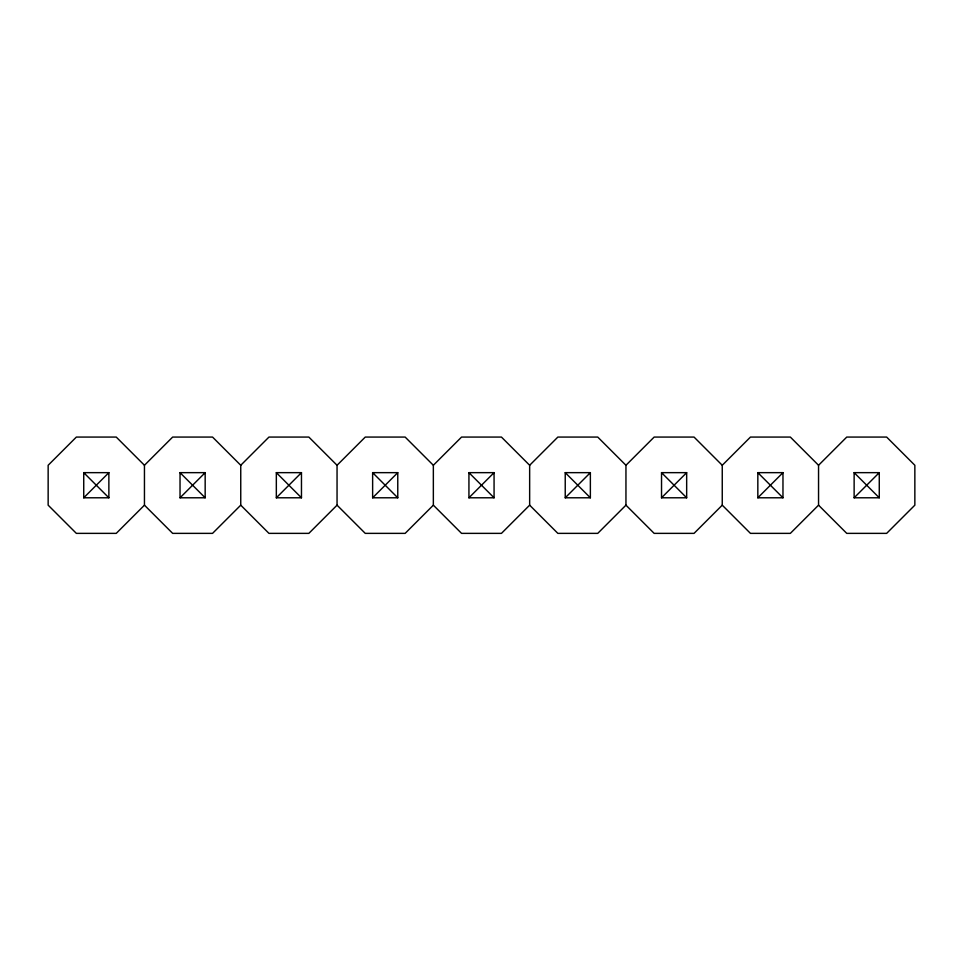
<?xml version="1.0" encoding="UTF-8"?>
<svg xmlns="http://www.w3.org/2000/svg" width="963" height="963" viewBox="0 0 963 963"><rect width="100%" height="100%" fill="white"/><g stroke="black" fill="none" stroke-linecap="round" stroke-linejoin="round"><path stroke-width="1.44" d="M108.867 472.652L83.733 497.787L83.733 472.652L108.867 472.652L108.867 497.787L83.733 497.787M205.167 472.652L180.033 497.787L180.033 472.652L205.167 472.652L205.167 497.787L180.033 497.787M301.467 472.652L276.333 497.787L276.333 472.652L301.467 472.652L301.467 497.787L276.333 497.787M397.767 472.652L372.633 497.787L372.633 472.652L397.767 472.652L397.767 497.787L372.633 497.787M494.067 472.652L468.933 497.787L468.933 472.652L494.067 472.652L494.067 497.787L468.933 497.787M590.367 472.652L565.233 497.787L565.233 472.652L590.367 472.652L590.367 497.787L565.233 497.787M686.667 472.652L661.533 497.787L661.533 472.652L686.667 472.652L686.667 497.787L661.533 497.787M782.967 472.652L757.833 497.787L757.833 472.652L782.967 472.652L782.967 497.787L757.833 497.787M879.267 472.652L854.133 497.787L854.133 472.652L879.267 472.652L879.267 497.787L854.133 497.787M144.45 465.273L116.246 437.07L76.354 437.07L48.15 465.273L48.15 505.166L76.354 533.37L116.246 533.37L144.45 505.166L144.45 465.273L172.654 437.07L212.546 437.07L240.75 465.273L240.75 505.166L268.954 533.37L308.846 533.37L337.05 505.166L337.05 465.273L365.254 437.07L405.146 437.07L433.35 465.273L433.35 505.166L405.146 533.37L365.254 533.37L337.05 505.166M240.75 465.273L268.954 437.07L308.846 437.07L337.05 465.273M240.75 505.166L212.546 533.37L172.654 533.37L144.45 505.166M433.35 465.273L461.554 437.07L501.446 437.07L529.65 465.273L529.65 505.166L501.446 533.37L461.554 533.37L433.35 505.166M529.65 465.273L557.854 437.07L597.746 437.07L625.95 465.273L625.95 505.166L597.746 533.37L557.854 533.37L529.65 505.166M625.95 465.273L654.154 437.07L694.046 437.07L722.25 465.273L722.25 505.166L750.454 533.37L790.346 533.37L818.55 505.166L818.55 465.273L846.754 437.07L886.646 437.07L914.85 465.273L914.85 505.166L886.646 533.37L846.754 533.37L818.55 505.166M722.25 465.273L750.454 437.07L790.346 437.07L818.55 465.273M722.25 505.166L694.046 533.37L654.154 533.37L625.95 505.166M854.133 472.652L879.267 497.787M757.833 472.652L782.967 497.787M661.533 472.652L686.667 497.787M565.233 472.652L590.367 497.787M468.933 472.652L494.067 497.787M372.633 472.652L397.767 497.787M276.333 472.652L301.467 497.787M180.033 472.652L205.167 497.787M83.733 472.652L108.867 497.787"/></g></svg>
